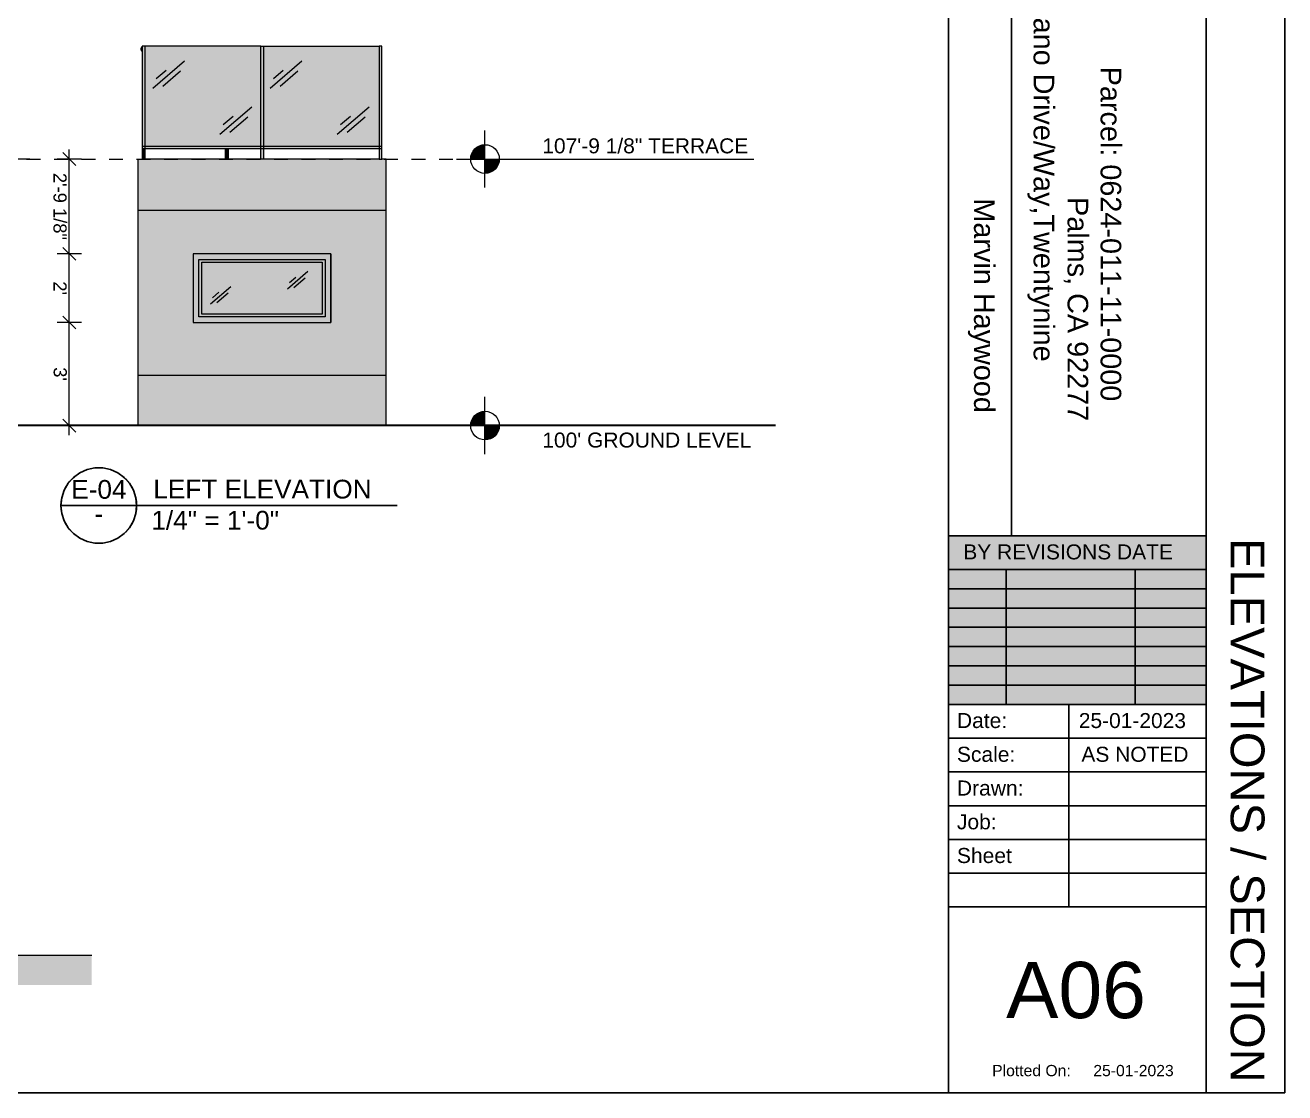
# Model space of a CAD drawing. Header units: millimetres. Extents: x -419 to 20046, y -14642 to 2638.
# Drawn here: x 10292 to 10878, y -773 to -276 of the extents above; entities that cross this region are included whole.
import ezdxf

# ---------------------------------------------------------------- set-up
doc = ezdxf.new("R2010")
doc.units = ezdxf.units.MM
for name, color, linetype in [('PDF6_A$$$DIMENSIONS.2D', 7, 'Continuous'), ('PDF6_C$$$MESH$(TERRAIN).3D', 7, 'Continuous'), ('PDF6_Geometry', 7, 'Continuous'), ('PDF6_Text', 7, 'Continuous')]:
    doc.layers.add(name, color=color, linetype=linetype)
for name, color, linetype, true_color in [('PDF6_A$$$FLOOR$$$RAILINGS.3D', 7, 'Continuous', 0x757575), ('PDF6_A$$$WALL$$$EXTERIOR.3D', 7, 'Continuous', 0x757575), ('PDF6_A$$$WALL$$$INTERIOR.3D', 7, 'Continuous', 0xbfbfbf), ('PDF6_Solid Fills', 7, 'Continuous', 0xffffff)]:
    doc.layers.add(name, color=color, linetype=linetype, true_color=true_color)
doc.styles.add('PDF Arial', font='arial.ttf')

msp = doc.modelspace()

# ---------------------------------------------------------------- hatches: boundary and pattern name
at = {"layer": 'PDF6_A$$$FLOOR$$$RAILINGS.3D', "true_color": 0xffffff, "transparency": 33554559}
msp.add_hatch(color=7, dxfattribs=at).paths.add_polyline_path([(10345.469, -287.144), (10345.449, -287.373), (10345.469, -287.6), (10345.527, -287.822), (10345.625, -288.028), (10345.756, -288.217), (10345.917, -288.378), (10346.094, -288.502), (10346.094, -286.244), (10345.917, -286.368), (10345.756, -286.529), (10345.625, -286.715), (10345.527, -286.925)])
at = {"layer": 'PDF6_A$$$WALL$$$EXTERIOR.3D', "transparency": 33554559}
for points in [[(10505.582, -338.553), (10498.915, -338.553), (10499.424, -336.003), (10500.868, -333.839), (10503.03, -332.395), (10505.582, -331.886)], [(10505.582, -338.553), (10512.249, -338.553), (10511.74, -341.105), (10510.296, -343.267), (10508.132, -344.714), (10505.582, -345.22)], [(10505.582, -462.688), (10498.915, -462.688), (10499.424, -460.135), (10500.868, -457.973), (10503.03, -456.527), (10505.582, -456.021)], [(10505.582, -462.688), (10512.249, -462.688), (10511.74, -465.238), (10510.296, -467.402), (10508.132, -468.846), (10505.582, -469.352)]]:
    msp.add_hatch(color=7, dxfattribs=at).paths.add_polyline_path(points)
at = {"layer": 'PDF6_A$$$WALL$$$EXTERIOR.3D', "true_color": 0xffffff, "transparency": 33554559}
for points in [[(10369.854, -382.688), (10369.854, -385.311), (10372.439, -385.311), (10431.188, -385.311), (10433.814, -385.311), (10433.814, -382.688)], [(10372.439, -385.311), (10372.439, -386.624), (10373.752, -386.624), (10429.878, -386.624), (10431.188, -386.624), (10431.188, -385.311)], [(10369.854, -412.062), (10369.854, -414.688), (10433.814, -414.688), (10433.814, -412.062), (10431.188, -412.062), (10372.439, -412.062)], [(10372.439, -412.062), (10431.188, -412.062), (10431.188, -410.75), (10429.878, -410.75), (10373.752, -410.75), (10372.439, -410.75)]]:
    msp.add_hatch(color=7, dxfattribs=at).paths.add_polyline_path(points)
at = {"layer": 'PDF6_A$$$WALL$$$INTERIOR.3D', "true_color": 0xffffff, "transparency": 33554559}
msp.add_hatch(color=7, dxfattribs=at).paths.add_polyline_path([(10433.814, -385.311), (10433.814, -412.062), (10433.814, -414.688), (10433.854, -414.688), (10433.854, -382.688), (10433.814, -382.688)])

# ---------------------------------------------------------------- linework, layer by layer
at = {"layer": 'PDF6_A$$$DIMENSIONS.2D', "lineweight": 13}
for points in [[(10312.136, -467.188), (10312.136, -462.688), (10312.136, -414.688), (10312.136, -382.688), (10312.136, -338.553), (10312.136, -334.053)], [(10293.76, -338.553), (10282.512, -338.553)], [(10317.76, -338.553), (10306.512, -338.553)], [(10315.137, -341.554), (10309.135, -335.555)], [(10309.135, -379.687), (10315.137, -385.686)], [(10317.76, -382.688), (10306.512, -382.688)], [(10317.76, -414.688), (10306.512, -414.688)], [(10309.135, -411.687), (10315.137, -417.686)], [(10293.76, -462.688), (10282.512, -462.688)], [(10317.76, -462.688), (10306.512, -462.688)], [(10309.135, -459.687), (10315.137, -465.686)]]:
    msp.add_lwpolyline(points, dxfattribs=at)
at = {"layer": 'PDF6_A$$$DIMENSIONS.2D', "lineweight": 25}
msp.add_lwpolyline([(10343.46, -499.894), (10343.077, -496.235), (10341.939, -492.735), (10340.099, -489.548), (10337.637, -486.814), (10334.662, -484.652), (10331.3, -483.155), (10327.7, -482.389), (10324.021, -482.389), (10320.423, -483.155), (10317.062, -484.652), (10314.083, -486.814), (10311.622, -489.548), (10309.782, -492.735), (10308.646, -496.235), (10308.26, -499.894), (10308.646, -503.552), (10309.782, -507.052), (10311.622, -510.239), (10314.083, -512.973), (10317.062, -515.135), (10320.423, -516.632), (10324.021, -517.398), (10327.7, -517.398), (10331.3, -516.632), (10334.662, -515.135), (10337.637, -512.973), (10340.099, -510.239), (10341.939, -507.052), (10343.077, -503.552)], close=True, dxfattribs=at)
msp.add_lwpolyline([(10308.26, -499.894), (10464.68, -499.894)], dxfattribs=at)
at = {"layer": 'PDF6_A$$$DIMENSIONS.2D', "lineweight": 0}
msp.add_circle((10325.86, -499.894), 17.6, dxfattribs=at)
at = {"layer": 'PDF6_A$$$FLOOR$$$RAILINGS.3D', "lineweight": 9}
for points in [[(10346.094, -286.244), (10345.917, -286.368), (10345.756, -286.529), (10345.625, -286.715), (10345.527, -286.925), (10345.469, -287.144), (10345.449, -287.373), (10345.469, -287.6), (10345.527, -287.822), (10345.625, -288.028), (10345.756, -288.217), (10345.917, -288.378), (10346.094, -288.502)], [(10346.094, -332.554), (10347.426, -332.554), (10401.189, -332.554), (10401.189, -286.06), (10347.426, -286.06)], [(10401.189, -286.06), (10402.522, -286.06), (10402.522, -332.554), (10402.522, -333.886), (10402.522, -338.553), (10401.189, -338.553), (10401.189, -333.886), (10347.426, -333.886), (10346.094, -333.886)], [(10402.522, -286.06), (10456.284, -286.06)], [(10384.816, -338.553), (10384.816, -333.886)], [(10386.149, -338.553), (10386.149, -333.886)], [(10457.617, -333.886), (10456.284, -333.886), (10402.522, -333.886), (10401.189, -333.886), (10401.189, -332.554), (10402.522, -332.554), (10456.284, -332.554), (10457.617, -332.554)], [(9467.941, -709.327), (10322.545, -709.327)]]:
    msp.add_lwpolyline(points, dxfattribs=at)
for points in [[(10347.426, -332.554), (10347.426, -286.06), (10346.094, -286.06), (10346.094, -338.553), (10347.426, -338.553), (10347.426, -333.886)], [(10456.284, -332.554), (10456.284, -333.886), (10456.284, -338.553), (10457.617, -338.553), (10457.617, -286.06), (10456.284, -286.06)]]:
    msp.add_lwpolyline(points, close=True, dxfattribs=at)
at = {"layer": 'PDF6_A$$$FLOOR$$$RAILINGS.3D', "color": 7, "lineweight": 0, "true_color": 0xffffff, "transparency": 33554559}
for points in [[(10347.426, -286.06), (10346.094, -286.06), (10347.426, -332.554), (10346.094, -332.554)], [(10347.426, -286.06), (10347.426, -332.554), (10401.189, -286.06), (10401.189, -332.554)], [(10401.189, -338.553), (10402.522, -338.553), (10401.189, -286.06), (10402.522, -286.06)], [(10402.522, -286.06), (10402.522, -332.554), (10456.282, -286.06), (10456.282, -332.554)], [(10456.282, -338.553), (10457.617, -338.553), (10456.282, -286.06), (10457.617, -286.06)], [(10346.094, -332.554), (10346.094, -333.886), (10401.189, -332.554), (10401.189, -333.886)], [(10347.426, -333.886), (10346.094, -333.886), (10347.426, -338.553), (10346.094, -338.553)], [(10384.816, -338.553), (10386.149, -338.553), (10384.816, -333.886), (10386.149, -333.886)], [(10402.522, -333.886), (10456.282, -333.886), (10402.522, -332.554), (10456.282, -332.554)], [(9467.941, -723.115), (9467.941, -709.327), (10322.545, -723.115), (10322.545, -709.327)]]:
    msp.add_solid(points, dxfattribs=at)
at = {"layer": 'PDF6_A$$$WALL$$$EXTERIOR.3D', "color": 253, "lineweight": 9, "true_color": 0xa5a5a5}
for points in [[(10350.984, -305.553), (10365.813, -292.811)], [(10405.571, -305.553), (10420.399, -292.811)], [(10352.514, -301.09), (10357.137, -297.117)], [(10355.613, -304.698), (10363.943, -297.543)], [(10407.098, -301.09), (10411.724, -297.117)], [(10410.199, -304.698), (10418.527, -297.543)], [(10382.203, -326.962), (10397.032, -314.223)], [(10436.787, -326.962), (10451.616, -314.223)], [(10383.73, -322.503), (10388.356, -318.526)], [(10386.829, -326.111), (10395.159, -318.955)], [(10438.314, -322.503), (10442.94, -318.526)], [(10441.416, -326.111), (10449.743, -318.955)], [(10413.661, -398.962), (10423.115, -390.839)], [(10377.847, -405.972), (10387.303, -397.849)], [(10414.637, -396.118), (10417.585, -393.583)], [(10416.612, -398.418), (10421.924, -393.855)], [(10378.822, -403.127), (10381.77, -400.593)], [(10380.8, -405.428), (10386.109, -400.865)]]:
    msp.add_lwpolyline(points, dxfattribs=at)
at = {"layer": 'PDF6_A$$$WALL$$$EXTERIOR.3D', "color": 7, "lineweight": 13}
for points in [[(10505.582, -351.887), (10505.582, -325.221)], [(10292.248, -338.553), (10298.648, -338.553)], [(10305.048, -338.553), (10311.448, -338.553)], [(10317.848, -338.553), (10324.248, -338.553)], [(10330.648, -338.553), (10337.048, -338.553)], [(10343.448, -338.553), (10349.848, -338.553)], [(10356.248, -338.553), (10362.648, -338.553)], [(10369.048, -338.553), (10375.448, -338.553)], [(10381.848, -338.553), (10388.248, -338.553)], [(10394.648, -338.553), (10401.048, -338.553)], [(10407.448, -338.553), (10413.848, -338.553)], [(10420.248, -338.553), (10426.648, -338.553)], [(10433.048, -338.553), (10439.448, -338.553)], [(10445.848, -338.553), (10452.248, -338.553)], [(10458.648, -338.553), (10465.048, -338.553)], [(10471.448, -338.553), (10477.848, -338.553)], [(10484.248, -338.553), (10490.648, -338.553)], [(10492.248, -338.553), (10518.916, -338.553), (10630.748, -338.553)], [(10497.048, -338.553), (10503.448, -338.553)], [(10509.848, -338.553), (10516.248, -338.553)], [(10522.648, -338.553), (10529.048, -338.553)], [(10534.276, -338.553), (10537.582, -338.553)], [(10505.582, -476.019), (10505.582, -449.354)], [(10295.448, -462.688), (10301.848, -462.688)], [(10308.248, -462.688), (10314.648, -462.688)], [(10321.048, -462.688), (10327.448, -462.688)], [(10333.848, -462.688), (10340.248, -462.688)], [(10346.648, -462.688), (10353.048, -462.688)], [(10359.448, -462.688), (10365.848, -462.688)], [(10372.248, -462.688), (10378.648, -462.688)], [(10385.048, -462.688), (10391.448, -462.688)], [(10397.848, -462.688), (10404.248, -462.688)], [(10410.648, -462.688), (10417.048, -462.688)], [(10423.448, -462.688), (10429.848, -462.688)], [(10436.248, -462.688), (10442.648, -462.688)], [(10449.048, -462.688), (10455.448, -462.688)], [(10461.848, -462.688), (10468.248, -462.688)], [(10474.648, -462.688), (10481.048, -462.688)], [(10487.448, -462.688), (10493.848, -462.688)], [(10492.248, -462.688), (10518.916, -462.688), (10632.113, -462.688)], [(10500.248, -462.688), (10505.582, -462.688)]]:
    msp.add_lwpolyline(points, dxfattribs=at)
at = {"layer": 'PDF6_A$$$WALL$$$EXTERIOR.3D', "lineweight": 9}
for points in [[(10344.136, -462.688), (10344.136, -462.537), (10344.136, -461.526), (10344.136, -460.138), (10344.136, -458.394), (10344.136, -456.323), (10344.136, -453.965), (10344.136, -451.354), (10344.136, -448.537), (10344.136, -445.564), (10344.136, -442.485), (10344.136, -439.353), (10344.136, -362.553), (10344.136, -359.421), (10344.136, -356.342), (10344.136, -353.369), (10344.136, -350.554), (10344.136, -347.944), (10344.136, -345.583), (10344.136, -343.514), (10344.136, -341.768), (10344.136, -340.38), (10344.136, -339.372), (10344.136, -338.76), (10344.136, -338.553), (10346.094, -338.553)], [(10401.189, -338.553), (10347.426, -338.553)], [(10456.284, -338.553), (10402.522, -338.553)], [(10459.575, -462.688), (10459.575, -462.537), (10459.575, -461.526), (10459.575, -460.138), (10459.575, -458.394), (10459.575, -456.323), (10459.575, -453.965), (10459.575, -451.354), (10459.575, -448.537), (10459.575, -445.564), (10459.575, -442.485), (10459.575, -439.353), (10459.575, -362.553), (10459.575, -359.421), (10459.575, -356.342), (10459.575, -353.369), (10459.575, -350.554), (10459.575, -347.944), (10459.575, -345.583), (10459.575, -343.514), (10459.575, -341.768), (10459.575, -340.38), (10459.575, -339.372), (10459.575, -338.76), (10459.575, -338.553), (10457.617, -338.553)], [(10459.575, -362.553), (10344.136, -362.553)], [(10433.814, -382.688), (10369.814, -382.688), (10369.814, -385.311), (10369.814, -412.062), (10369.814, -414.688), (10433.814, -414.688)], [(10369.854, -414.688), (10369.854, -382.688)], [(10459.575, -439.353), (10344.136, -439.353)]]:
    msp.add_lwpolyline(points, dxfattribs=at)
for points in [[(10431.188, -385.311), (10431.188, -412.062), (10372.439, -412.062), (10372.439, -385.311)], [(10429.878, -386.624), (10429.878, -410.75), (10373.752, -410.75), (10373.752, -386.624)], [(10433.814, -385.311), (10433.814, -382.688), (10433.854, -382.688), (10433.854, -414.688), (10433.814, -414.688), (10433.814, -412.062)]]:
    msp.add_lwpolyline(points, close=True, dxfattribs=at)
at = {"layer": 'PDF6_A$$$WALL$$$EXTERIOR.3D', "color": 7, "lineweight": 13}
for centre, radius in [((10505.581, -338.554), 6.668), ((10505.583, -462.687), 6.667)]:
    msp.add_circle(centre, radius, dxfattribs=at)
at = {"layer": 'PDF6_A$$$WALL$$$EXTERIOR.3D', "color": 7, "lineweight": 0, "true_color": 0xffffff, "transparency": 33554559}
for points in [[(10344.136, -338.553), (10344.136, -338.76), (10459.575, -338.553), (10459.575, -338.76)], [(10344.136, -338.76), (10344.136, -339.372), (10459.575, -338.76), (10459.575, -339.372)], [(10344.136, -339.372), (10344.136, -340.38), (10459.575, -339.372), (10459.575, -340.38)], [(10344.136, -341.768), (10459.575, -341.768), (10344.136, -340.38), (10459.575, -340.38)], [(10344.136, -341.768), (10344.136, -343.514), (10459.575, -341.768), (10459.575, -343.514)], [(10344.136, -343.514), (10344.136, -345.583), (10459.575, -343.514), (10459.575, -345.583)], [(10344.136, -345.583), (10344.136, -347.944), (10459.575, -345.583), (10459.575, -347.944)], [(10344.136, -347.944), (10344.136, -350.554), (10459.575, -347.944), (10459.575, -350.554)], [(10344.136, -350.554), (10344.136, -353.369), (10459.575, -350.554), (10459.575, -353.369)], [(10344.136, -356.342), (10459.575, -356.342), (10344.136, -353.369), (10459.575, -353.369)], [(10344.136, -359.421), (10459.575, -359.421), (10344.136, -356.342), (10459.575, -356.342)], [(10459.575, -359.421), (10344.136, -359.421), (10459.575, -362.553), (10344.136, -362.553)], [(10344.136, -439.353), (10459.575, -439.353), (10344.136, -362.553), (10459.575, -362.553)], [(10369.854, -382.688), (10433.854, -382.688), (10369.854, -414.688), (10433.854, -414.688)], [(10369.854, -385.311), (10369.854, -412.062), (10372.439, -385.311), (10372.439, -412.062)], [(10373.752, -386.624), (10372.439, -386.624), (10373.752, -410.75), (10372.439, -410.75)], [(10373.752, -410.75), (10429.878, -410.75), (10373.752, -386.624), (10429.878, -386.624)], [(10429.878, -410.75), (10431.188, -410.75), (10429.878, -386.624), (10431.188, -386.624)], [(10433.814, -412.062), (10433.814, -385.311), (10431.188, -412.062), (10431.188, -385.311)], [(10344.136, -439.353), (10344.136, -442.487), (10459.575, -439.353), (10459.575, -442.487)], [(10344.136, -442.487), (10344.136, -445.564), (10459.575, -442.487), (10459.575, -445.564)], [(10344.136, -448.537), (10459.575, -448.537), (10344.136, -445.564), (10459.575, -445.564)], [(10344.136, -451.354), (10459.575, -451.354), (10344.136, -448.537), (10459.575, -448.537)], [(10344.136, -451.354), (10344.136, -453.965), (10459.575, -451.354), (10459.575, -453.965)], [(10344.136, -456.323), (10459.575, -456.323), (10344.136, -453.965), (10459.575, -453.965)], [(10344.136, -456.323), (10344.136, -458.394), (10459.575, -456.323), (10459.575, -458.394)], [(10344.136, -458.394), (10344.136, -460.138), (10459.575, -458.394), (10459.575, -460.138)], [(10344.136, -461.526), (10459.575, -461.526), (10344.136, -460.138), (10459.575, -460.138)], [(10344.136, -461.526), (10344.136, -462.537), (10459.575, -461.526), (10459.575, -462.537)], [(10459.575, -462.537), (10344.136, -462.537), (10459.575, -462.688), (10344.136, -462.688)]]:
    msp.add_solid(points, dxfattribs=at)
at = {"layer": 'PDF6_C$$$MESH$(TERRAIN).3D', "lineweight": 35}
msp.add_lwpolyline([(10640.776, -462.688), (10232.037, -462.688)], dxfattribs=at)
at = {"layer": 'PDF6_Geometry', "lineweight": 25}
msp.add_lwpolyline([(10877.795, 209.325), (9456.692, 209.325), (9456.692, -773.353), (10877.795, -773.353)], close=True, dxfattribs=at)
for points in [[(10721.245, 209.325), (10721.245, -773.353)], [(10750.637, -513.941), (10750.637, -163.251)], [(10841.245, -773.353), (10841.245, -163.251)], [(10721.245, -513.941), (10841.245, -513.941)], [(10721.245, -529.656), (10841.245, -529.656)], [(10748.122, -529.656), (10748.122, -529.656), (10748.122, -538.636), (10748.122, -547.616), (10748.122, -556.594), (10748.122, -565.574), (10748.122, -574.554), (10748.122, -583.535), (10748.122, -592.512)], [(10808.121, -529.656), (10808.121, -529.656), (10808.121, -538.636), (10808.121, -547.616), (10808.121, -556.594), (10808.121, -565.574), (10808.121, -574.554), (10808.121, -583.535), (10808.121, -592.512)], [(10721.245, -538.636), (10841.245, -538.636)], [(10721.245, -547.616), (10841.245, -547.616)], [(10721.245, -556.594), (10841.245, -556.594)], [(10721.245, -565.574), (10841.245, -565.574)], [(10721.245, -574.554), (10841.245, -574.554)], [(10721.245, -583.535), (10841.245, -583.535)], [(10721.245, -592.512), (10841.245, -592.512)], [(10777.245, -686.799), (10777.245, -592.512)], [(10721.245, -608.227), (10841.245, -608.227)], [(10721.245, -623.943), (10841.245, -623.943)], [(10721.245, -639.655), (10841.245, -639.655)], [(10721.245, -655.371), (10841.245, -655.371)], [(10721.245, -671.086), (10841.245, -671.086)], [(10721.245, -686.799), (10841.245, -686.799)]]:
    msp.add_lwpolyline(points, dxfattribs=at)
at = {"layer": 'PDF6_Solid Fills', "lineweight": 0, "transparency": 33554559}
msp.add_solid([(10721.245, -513.941), (10841.245, -513.941), (10721.245, -592.512), (10841.245, -592.512)], dxfattribs=at)

# ---------------------------------------------------------------- texts
at = {"layer": 'PDF6_Text', "attachment_point": 7, "rotation": 270, "style": 'PDF Arial'}
for s, insert, char_height in [('0 Serrano Drive/Way,Twentynine', (10758.007, -236.207), 9.59881), ('Parcel: 0624-011-11-0000', (10791.936, -295.574), 9.59881), ('2\'-9 1/8"', (10304.676, -345.015), 6.1083), ('Palms, CA 92277', (10774.905, -356.292), 9.59881), ('Marvin Haywood', (10730.277, -356.893), 9.59881), ("2'", (10304.755, -395.5), 6.1083), ("3'", (10304.755, -435.5), 6.1083), ('ELEVATIONS / SECTION', (10852.388, -515.038), 15.70715)]:
    msp.add_mtext(s, dxfattribs=dict(at, insert=insert, char_height=char_height))
at = {"layer": 'PDF6_Text', "attachment_point": 7, "style": 'PDF Arial'}
for s, insert, char_height in [('107\'-9 1/8" TERRACE', (10532.249, -336.007), 6.98094), ("100' GROUND LEVEL", (10532.249, -472.992), 6.98094), ('E-04', (10313.022, -496.868), 8.7262), ('LEFT ELEVATION', (10351.209, -496.741), 8.72621), ('1/4" = 1\'-0"', (10350.302, -511.217), 8.72621), ('-', (10323.831, -508.069), 8.726), ('BY REVISIONS DATE', (10728.178, -525.068), 6.98094), ('Date:', (10725.191, -603.605), 7.0075), ('25-01-2023', (10781.92, -603.603), 6.9809), ('Scale:', (10725.191, -619.325), 7.0075), ('AS NOTED', (10783.129, -619.313), 6.9809), ('Drawn:', (10725.191, -635.035), 7.0075), ('Job:', (10725.191, -650.757), 7.0075), ('Sheet', (10725.191, -666.463), 7.0075), ('A06', (10748.062, -738.951), 26.1786)]:
    msp.add_mtext(s, dxfattribs=dict(at, insert=insert, char_height=char_height))
at = {"layer": 'PDF6_Text', "color": 5, "attachment_point": 7, "style": 'PDF Arial'}
for s, insert, char_height in [('Plotted On:', (10741.6, -765.678), 5.23572), ('25-01-2023', (10788.676, -765.681), 5.2357)]:
    msp.add_mtext(s, dxfattribs=dict(at, insert=insert, char_height=char_height))

doc.saveas('drawing.dxf')
